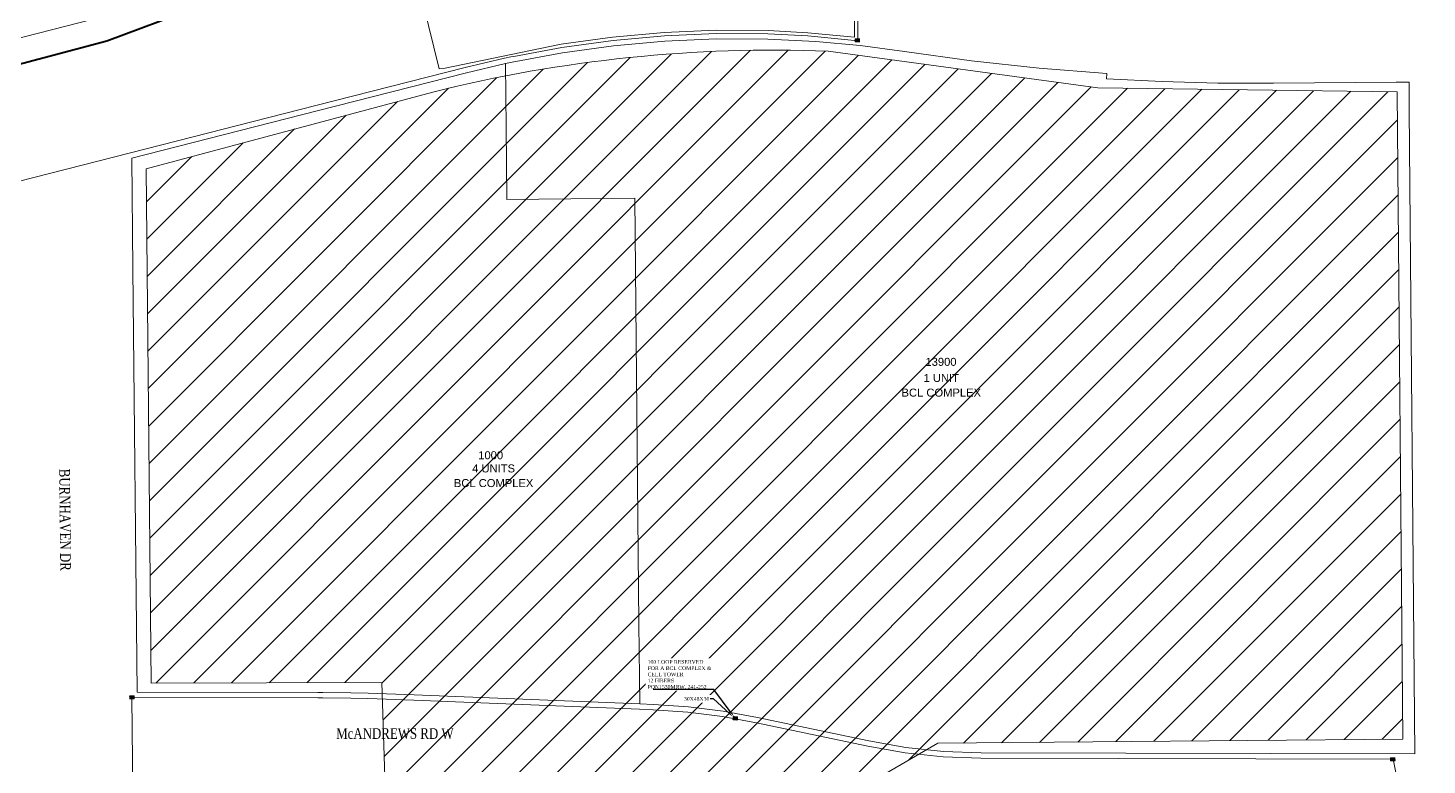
# Model space of a CAD drawing. Header units: feet. Extents: x 865220 to 5618803, y -2240498 to 1935234.
# Drawn here: x 2808292 to 2809603, y 966888 to 967578 of the extents above; entities that cross this region are included whole.
import ezdxf
from ezdxf import colors
from ezdxf.entities.mleader import LeaderData, LeaderLine
from ezdxf.enums import TextEntityAlignment as Align
from ezdxf.lldxf.tags import DXFTag
from ezdxf.math import Vec2, Vec3

# ---------------------------------------------------------------- set-up
doc = ezdxf.new("R2010")
doc.units = ezdxf.units.FT
doc.header["$LTSCALE"] = 0.015
doc.header["$MEASUREMENT"] = 0
for name, color, linetype in [('144B', 112, '144B'), ('48A', 112, '48A'), ('Dakota County Addresses', 7, 'Continuous'), ('Dakota County Parcels', 7, 'Continuous'), ('DETAIL', 7, 'Continuous'), ('NOTES', 7, 'Continuous'), ('STREET NAME', 7, 'Continuous'), ('TAIL', 1, 'MST'), ('TELEPHONE STRUCT-PROP', 6, 'Continuous')]:
    doc.layers.add(name, color=color, linetype=linetype)
doc.layers.add('RUNNING LINE (UNDERGROUND)', color=10, linetype='Continuous', lineweight=40)
doc.layers.add('WORK BOUNDARY', color=110, linetype='Continuous', lineweight=40)
doc.styles.add('Dimensions 100', font='arial.ttf')
doc.styles.add('Line', font='txt.shx', dxfattribs={"height": 3})
doc.styles.get("Standard").update_dxf_attribs({"font": 'times.ttf'})
doc.styles.add('Utilities', font='arial.ttf', dxfattribs={"height": 2.5})
tags = doc.linetypes.add('144B', pattern='A,80,-5,["144B",Line,S=1.5,R=0,X=0,Y=-1.5],-24', length=109).pattern_tags.tags
tags[6] = DXFTag(74, 10)
tags = doc.linetypes.add('48A', pattern='A,80,-5,["48A",Line,S=1.5,R=0,X=0,Y=-1.5],-20', length=105).pattern_tags.tags
tags[6] = DXFTag(74, 10)
tags = doc.linetypes.add('MST', pattern='A,5,-5,5,-5,["TAIL",Line,S=1.5,R=0,X=0,Y=-1.5],-20', length=40).pattern_tags.tags
tags[10] = DXFTag(74, 10)

# ---------------------------------------------------------------- blocks, each defined once
blk = doc.blocks.new('ACMAP_ANN_TEMPLATE_Dakota County Addresses')
at = {"layer": 'Dakota County Addresses', "style": 'Dimensions 100'}
blk.add_attdef('DakotaCountyAddress', text='', height=50, dxfattribs=at).set_placement((0, 0), align=Align.CENTER)
blk = doc.blocks.new('NEW HH')
at = {"ltscale": 40, "true_color": 0xffffff}
h = blk.add_hatch(color=7, dxfattribs=at)
h.dxf.hatch_style = 1
h.paths.add_polyline_path([(-0.06105542969374866, -0.03052771484690631, 0.4142135623730951), (-0.04579157227031772, -0.04579157227033726), (0.04579157227026798, -0.04579157227033726, 0.4142135623730951), (0.06105542969369893, -0.03052771484690631), (0.06105542969369893, 0.03052771484699512, 0.4142135623736632), (0.04579157227023838, 0.04579157227042607), (-0.04579157227034732, 0.04579157227024844, 0.414213562372527), (-0.06105542969374866, 0.03052771484681749)])
at = {"layer": 'RUNNING LINE (UNDERGROUND)', "color": 6, "lineweight": 0, "const_width": 0.005, "flags": 128}
blk.add_lwpolyline([(-0.06105542969374866, 0.03052771484681749), (-0.06105542969374866, -0.03052771484690631, 0.414213562373095), (-0.04579157227031772, -0.04579157227033726), (0.04579157227026798, -0.04579157227033726, 0.414213562373095), (0.06105542969369893, -0.03052771484690631), (0.06105542969369893, 0.03052771484699512, 0.414213562373095), (0.04579157227026798, 0.04579157227042607), (-0.04579157227031772, 0.04579157227024844, 0.414213562373095)], format="xyb", close=True, dxfattribs=at)
at = {"layer": 'TELEPHONE STRUCT-PROP', "color": 18, "true_color": 0x000000, "style": 'Utilities'}
blk.add_text('HH', height=0.05, dxfattribs=at).set_placement((-2.486899575160351e-14, -4.440892098500626e-14), align=Align.MIDDLE_CENTER)

msp = doc.modelspace()

# ---------------------------------------------------------------- hatches: boundary and pattern name
at = {"layer": 'NOTES', "lineweight": 5, "ltscale": 100}
h = msp.add_hatch(dxfattribs=at)
h.set_pattern_fill('ANSI31', color=5, scale=200)
h.set_pattern_definition([(45, (0, 0), (-17.67766952966369, 17.67766952966369), [])])
edge = h.paths.add_edge_path()
edge.add_line((2808585.749542497, 966658.3555373785), (2808679.449634509, 966570.9662728074))
edge.add_line((2808679.449634509, 966570.9662728074), (2808784.857523654, 966570.9662728074))
edge.add_line((2808784.857523654, 966570.9662728074), (2808920.712150764, 966667.7198142961))
edge.add_line((2808920.712150764, 966667.7198142961), (2808911.342680349, 966688.0064176193))
edge.add_line((2808911.342680349, 966688.0064176193), (2809026.12003991, 966839.3795811313))
edge.add_line((2809026.12003991, 966839.3795811313), (2809145.105309992, 966908.2000918139))
edge.add_line((2809145.105309992, 966908.2000918139), (2809580.793766121, 966912.1018738628))
edge.add_line((2809580.793766121, 966912.1018738628), (2809575.357425896, 967518.2310643683))
edge.add_line((2809575.357425896, 967518.2310643683), (2809295.049163748, 967522.1328464171))
edge.add_line((2809295.049163748, 967522.1328464171), (2809042.07346251, 967556.4632017848))
edge.add_arc((2808991.39515108, 966235.6022829843), 1321.832764786771, 87.80277410390646, 104.0006846224638)
edge.add_line((2808671.599537674, 967518.1671443891), (2808403.004460508, 967446.3823446825))
edge.add_line((2808403.004460508, 967446.3823446825), (2808407.648786845, 966964.5881665882))
edge.add_line((2808407.648786845, 966964.5881665882), (2808623.944008156, 966965.1288230771))
edge.add_line((2808623.944008156, 966965.1288230771), (2808630.975151855, 966738.8520975511))
edge.add_line((2808630.975151855, 966738.8520975511), (2808608.330020079, 966689.694970397))
edge.add_line((2808608.330020079, 966689.694970397), (2808585.749542497, 966658.3555373785))
edge = h.paths.add_edge_path()
edge.add_line((2808567.775676305, 966371.8901616626), (2808568.955615363, 966038.5820946975))
edge.add_line((2808568.955615363, 966038.5820946975), (2808782.276743706, 966038.5820946975))
edge.add_line((2808782.276743706, 966038.5820946975), (2809009.740977193, 965920.8068701273))
edge.add_arc((2809084.840135579, 966597.9447174174), 681.2896211032133, 263.671374712567, 306.6769033224881)
edge.add_arc((2809559.504230457, 965978.9412968063), 99.28548902990816, 82.81943416599438, 133.0126060106107, ccw=False)
edge.add_line((2809571.914590016, 966077.4481052386), (2809729.525353723, 966057.2893418737))
edge.add_line((2809729.525353723, 966057.2893418737), (2809731.804414094, 965834.8025384338))
edge.add_line((2809731.804414094, 965834.8025384338), (2810136.340323963, 965829.5717534886))
edge.add_line((2810136.340323963, 965829.5717534886), (2810457.062845796, 965805.2022615096))
edge.add_line((2810457.062845796, 965805.2022615096), (2810531.700726, 965807.4154907812))
edge.add_line((2810531.700726, 965807.4154907812), (2810491.814475574, 966235.3890465891))
edge.add_arc((2809026.521784512, 965994.5065961578), 1484.960277383247, 9.33547129354103, 22.10315480643904)
edge.add_line((2810402.349233331, 966553.2604386348), (2810199.739149948, 967067.352849432))
edge.add_line((2810199.739149948, 967067.352849432), (2810185.698413947, 967061.4455780431))
edge.add_line((2810185.698413947, 967061.4455780431), (2809983.864180904, 967561.7818767007))
edge.add_arc((2809631.238872982, 969102.5163701988), 1580.571854501548, 273.00626735926556, 282.8911662963899, ccw=False)
edge.add_line((2809714.132267478, 967524.1196924301), (2809719.789509535, 966815.3989356908))
edge.add_line((2809719.789509535, 966815.3989356908), (2809038.24808931, 966820.5977606464))
edge.add_line((2809038.24808931, 966820.5977606464), (2808936.773330356, 966687.9078743185))
edge.add_line((2808936.773330356, 966687.9078743185), (2808953.136229525, 966664.121652147))
edge.add_line((2808953.136229525, 966664.121652147), (2808567.775676305, 966371.8901616626))
h.paths.add_polyline_path([(2808410.39120228, 966316.1253066829), (2808546.876207792, 966314.5379605389), (2808549.257637305, 966391.460328555), (2808764.308265363, 966550.0591130217), (2808657.181652203, 966550.8527860942), (2808553.228482444, 966658.6991072653), (2808586.616986279, 966697.8687377067), (2808609.628491827, 966739.1051141347), (2808608.836477939, 966874.7086861704), (2808407.277025224, 966873.9150130979)])
edge = h.paths.add_edge_path()
edge.add_line((2809727.52107368, 965824.0719719657), (2810138.646323583, 965815.6292080774))
edge.add_line((2810138.646323583, 965815.6292080774), (2810540.617617053, 965793.1187221531))
edge.add_arc((2809798.096801124, 965733.8114560348), 744.8855710117555, -11.257252958365825, 4.566683305065283, ccw=False)
edge.add_line((2810528.651203139, 965588.3990095325), (2810520.203055001, 965532.120131389))
edge.add_arc((2809474.874432791, 961792.4959499899), 3882.975784951169, 74.38284900860543, 81.42009118477519)
edge.add_line((2810054.170230048, 965632.0164051766), (2809934.489927371, 965637.6440266578))
edge.add_line((2809934.489927371, 965637.6440266578), (2809816.221241283, 965639.7560492961))
edge.add_arc((2809802.020648105, 965705.7405417949), 67.4952598108616, 178.0873182680331, 282.1454387234701, ccw=False)
edge.add_line((2809734.562993078, 965707.9932901703), (2809727.52107368, 965824.0719719657))
edge = h.paths.add_edge_path()
edge.add_line((2809233.929398135, 965909.1468006314), (2809238.201962851, 965652.7637650149))
edge.add_line((2809238.201962851, 965652.7637650149), (2809596.75257657, 965650.2016391915))
edge.add_line((2809596.75257657, 965650.2016391915), (2809591.65028302, 966058.7381947299))
edge.add_line((2809591.65028302, 966058.7381947299), (2809561.311302046, 966060.4453908347))
edge.add_arc((2809560.75206829, 966002.9351852702), 57.51292451675935, 89.44286890032801, 134.1272249415047)
edge.add_arc((2809109.134502949, 966546.0845311029), 649.0481017325648, 281.0855059238174, 309.3546993538018, ccw=False)
edge = h.paths.add_edge_path()
edge.add_line((2808365.246410666, 966005.5434555712), (2808715.020217423, 966005.484862257))
edge.add_arc((2808711.740217836, 965766.0649598278), 239.4423690087203, 68.11422578491818, 89.2151096236596, ccw=False)
edge.add_line((2808800.99413314, 965988.2504379295), (2808929.672144613, 965920.2289269844))
edge.add_arc((2809101.980455216, 966504.6466409494), 609.2899295895605, 253.5725015643616, 281.1286932091126)
edge.add_line((2809219.581554709, 965906.8137213995), (2809219.269059433, 965655.5549374295))
edge.add_line((2809219.269059433, 965655.5549374295), (2808239.391632372, 965656.0316739392))
edge.add_arc((2808797.101281091, 965620.7690085917), 558.8233243532593, 151.3513435713768, 176.3821389866339, ccw=False)
edge.add_arc((2807720.283415867, 966255.6352696265), 691.7536990270547, 327.9636688033466, 338.8056251838435)
edge = h.paths.add_edge_path()
edge.add_line((2807282.676570647, 966470.3349192615), (2807281.857617511, 966007.5516082437))
edge.add_line((2807281.857617511, 966007.5516082437), (2807784.522431745, 966010.6064505714))
edge.add_line((2807784.522431745, 966010.6064505714), (2808138.746602254, 965858.0188074594))
edge.add_arc((2808724.966851274, 965664.5715110418), 617.3135644478199, 146.7012627024384, 161.7375847559311, ccw=False)
edge.add_arc((2807713.800493167, 966255.3256209347), 555.565662213103, 333.0434293461774, 357.7378891236801)
edge.add_line((2808268.933211608, 966233.3968739116), (2808258.211390948, 967401.1243362448))
edge.add_line((2808258.211390948, 967401.1243362448), (2808054.938602067, 967355.2564246745))
edge.add_arc((2808218.314991936, 966862.8097023863), 518.8406490040466, 108.3540171722634, 149.6971811913766)
edge.add_line((2807770.363163054, 967124.60118059), (2807599.002607224, 966763.7089793703))
edge.add_arc((2806967.39212114, 967127.5093487804), 728.8912915616012, 295.629718555754, 330.0585527066319, ccw=False)
edge = h.paths.add_edge_path()
edge.add_line((2807082.625715814, 965634.1976744586), (2808099.285991944, 965629.8111659025))
edge.add_arc((2808764.439138536, 965625.3389567552), 665.1681810463228, 160.8598404453119, 179.6147731549666, ccw=False)
edge.add_line((2808136.041901766, 965843.4343989261), (2807779.069927972, 965989.622054145))
edge.add_line((2807779.069927972, 965989.622054145), (2807301.054525557, 965990.410400552))
edge.add_line((2807301.054525557, 965990.410400552), (2807252.967968073, 965983.4351328479))
edge.add_line((2807252.967968073, 965983.4351328479), (2807052.599230116, 965919.1635940017))
edge.add_arc((2806214.662364474, 965686.8063984793), 869.5562414890323, -3.4685505161942842, 15.49852288563028, ccw=False)
edge = h.paths.add_edge_path()
edge.add_line((2805799.881100421, 966123.7528033319), (2805804.288361377, 965664.4371511729))
edge.add_arc((2805867.205669968, 965669.7101249056), 63.13788064513347, 184.7906494036504, 276.3513670431335)
edge.add_line((2805874.190321802, 965606.9597734234), (2806982.330895918, 965630.7619755894))
edge.add_arc((2805918.207327478, 965635.823164816), 1064.13560439709, 359.7274916146946, 377.8695941349419)
edge.add_line((2806931.006240838, 965962.3548564527), (2807216.982520742, 966057.2254218946))
edge.add_line((2807216.982520742, 966057.2254218946), (2807258.571331635, 966062.5307801485))
edge.add_line((2807258.571331635, 966062.5307801485), (2807263.894527018, 966459.0477163095))
edge.add_arc((2807017.917550738, 967009.7808091906), 603.167980295506, 266.4576355818979, 294.067236832162, ccw=False)
edge.add_arc((2807039.711260682, 965178.2429913284), 1230.939978265244, 92.75014806472348, 102.2324449006382)
edge.add_line((2806778.9018594, 966381.2357952532), (2806388.352807035, 966298.0892192859))
edge.add_arc((2807358.099533773, 962690.2172416956), 3735.926782031435, 105.0447429382237, 110.6642991461357)
edge.add_arc((2805548.245201843, 967591.2370180669), 1488.902463544802, 279.73012644545014, 289.27440977584695, ccw=False)
h.paths.add_polyline_path([(2805252.146924467, 966609.1291635802), (2805648.676489863, 966621.8785360509), (2805652.41565747, 966179.0888617856), (2805630.034530323, 966177.1153324351), (2805633.956884816, 965749.059213321), (2805605.492875495, 965604.8743841101), (2805073.512771707, 965590.162135619), (2805061.734932529, 966120.7991676375), (2805252.130760919, 966145.549516158)])
h.paths.add_polyline_path([(2804003.405027763, 966097.0449054556), (2804010.910302224, 965573.6121877327), (2805044.984108191, 965588.6094127966), (2805037.478833729, 966121.0415308906)])

# ---------------------------------------------------------------- linework, layer by layer
at = {"layer": '144B', "lineweight": 5, "ltscale": 100, "flags": 128}
msp.add_lwpolyline([(2807501.884515483, 966648.8668803376), (2807617.879438271, 966544.013369816), (2807648.107846623, 966515.201605983), (2807676.727114096, 966484.8810864897), (2807703.704849101, 966453.0911797913), (2807729.005500201, 966419.8684198502), (2807747.457713318, 966394.252656367), (2807758.235130166, 966379.2916492673), (2807781.22067898, 966349.4417111593), (2807806.103603539, 966321.049218244), (2807832.735828309, 966294.2907022528), (2807861.010287034, 966269.2737371145), (2807890.813311377, 966246.0988954011), (2807922.025087928, 966224.8593440398), (2807954.520139819, 966205.6404697392), (2807988.167831222, 966188.5195357522), (2808022.760620201, 966173.5965487615), (2808361.762563016, 966040.0307684519), (2808370.743186847, 966068.2662312468), (2808380.155124402, 966105.2601585903), (2808387.605721335, 966143.7491972316), (2808392.806872936, 966182.6056131016), (2808395.741106183, 966221.6986218125), (2808396.39981582, 966260.9743699176), (2808395.96577829, 966304.0624989265), (2808391.951109337, 966701.2229769756), (2808391.546821477, 966741.2166984578), (2808390.420482037, 966862.0070549388), (2808389.521490903, 966951.046581732), (2808564.011993614, 966950.6389759979), (2808568.43872213, 966950.6285800425), (2808594.673854604, 966950.5672939657), (2808610.798346933, 966950.2252954065), (2808653.951966798, 966948.4953337482), (2808865.413651281, 966940.017524911), (2808878.296624111, 966939.5010461829), (2808910.78729282, 966937.2849629181), (2808943.033386562, 966933.2615291673), (2808975.072457341, 966927.4260592844), (2809079.306204911, 966905.4062844557), (2809114.35498327, 966899.2496427683), (2809149.828780454, 966895.5016384842), (2809185.39029718, 966894.1979092197), (2809571.620387902, 966893.2953387746), (2809590.447071592, 966800.7182199445), (2809594.529470432, 966772.9295901221), (2809597.084784094, 966744.9591719594), (2809598.105351788, 966716.8908205007), (2809598.226045182, 966703.3842078943), (2809600.948824244, 966399.4879927423), (2809601.038401545, 966389.4887664963), (2809601.128167953, 966379.4908417698), (2809602.758688061, 966197.4853958834), (2809603.927647007, 966067.0164078895), (2809603.992667778, 966059.6829585296), (2809604.116716386, 966045.2096707199), (2809604.172878996, 966038.9330206674), (2809607.292766341, 965690.2663877618), (2809607.471915078, 965670.2686377552), (2809607.471920925, 965670.2679378551), (2809607.752946715, 965640.3028461616), (2809228.977427699, 965641.7425662302), (2809168.557127404, 965641.9802646408), (2809128.561669553, 965642.1376267943), (2809061.363705704, 965642.4019847357), (2808952.827845416, 965641.6561663165), (2808776.570722228, 965642.030813412)], dxfattribs=at)
at = {"layer": '48A', "lineweight": 5, "ltscale": 100, "flags": 128}
msp.add_lwpolyline([(2807687.665353564, 966997.7737969313), (2807740.203681596, 967108.0824000988), (2807755.747673567, 967138.2260062778), (2807773.335860483, 967167.3229751278), (2807792.849268669, 967195.165475529), (2807814.198766628, 967221.6263310666), (2807837.286836136, 967246.5846762664), (2807862.00801767, 967269.9265087292), (2807888.249392134, 967291.5452097527), (2807915.891096637, 967311.3420314384), (2807944.806871968, 967329.2265476697), (2807974.864639349, 967345.117067204), (2808005.927103701, 967358.9410067793), (2808037.852380782, 967370.6352226652), (2808070.413707069, 967380.1227158786), (2808268.429696646, 967430.6053888578), (2808388.180386687, 967461.16380393), (2808561.984618965, 967505.4740683048), (2808701.948109177, 967541.1568931707), (2808738.683876289, 967549.810402546), (2808744.896949953, 967551.1329870013), (2808747.620768047, 967551.587864585), (2808792.515230571, 967559.961432909), (2808840.544976746, 967566.558931534), (2808888.830829507, 967570.9017339451), (2808937.267003674, 967572.9803259037), (2808985.74354196, 967572.7901686756), (2809023.028123912, 967570.6506916543), (2809069.884939561, 967566.1734188996), (2809070.474824352, 967791.254235901)], dxfattribs=at)
at = {"layer": 'Dakota County Parcels', "lineweight": 5}
for p, q in [((2808245.7780604, 967558.9737550553), (2808415.335456249, 967602.2010030088)), ((2809303.492010858, 967535.6440529611), (2809303.173739787, 967530.6547532242)), ((2808741.019373224, 967417.4509194281), (2808861.000926599, 967418.619680648))]:
    msp.add_line(p, q, dxfattribs=at)
for points in [[(2809030.641353251, 967565.5735032831), (2808985.610725148, 967567.7906512034), (2808937.364436901, 967567.9799052377), (2808889.162142078, 967565.9113499869), (2808841.109442821, 967561.5895172704), (2808793.311613509, 967555.0238753867), (2808745.873370165, 967546.2288084526), (2808739.777732599, 967544.9312227604), (2808703.139026527, 967536.3005771686), (2808563.21982786, 967500.6290441577), (2808389.415594324, 967456.3187794622)], [(2809030.641353251, 967565.5735032831), (2809072.211086081, 967561.7535481651), (2809113.59178052, 967556.2514695313)], [(2809113.59178052, 967556.2514695313), (2809176.679293658, 967547.5096987013), (2809239.997855147, 967540.6385539409), (2809303.492010858, 967535.6440529611)], [(2808739.777732599, 967544.9312227604), (2808740.36206304, 967484.9405446027), (2808741.019373224, 967417.4509194281)], [(2809303.173739787, 967530.6547532242), (2809355.269370292, 967527.9643364188), (2809407.414812907, 967526.5339965608), (2809459.57959366, 967526.3645695571)], [(2809459.57959366, 967526.3645695571), (2809574.486757516, 967527.3818342697), (2809586.596310971, 967527.4890255902)], [(2809592.168554913, 966898.2473339823), (2809586.826570226, 967501.4870803368), (2809586.596310971, 967527.4890255902)], [(2808394.389604589, 966956.0352235741), (2808390.464991695, 967352.4608624924), (2808389.415594324, 967456.3187794622)], [(2808861.000926599, 967418.619680648), (2808864.881765253, 967020.1919487615), (2808865.613940527, 966945.0135117222)], [(2808865.613940527, 966945.0135117222), (2808654.15226322, 966953.4913202717), (2808610.951514018, 966955.2231712721), (2808594.732712684, 966955.567170114), (2808568.450402252, 966955.6285663999), (2808564.023735838, 966955.6389622099), (2808394.389604589, 966956.0352235741)], [(2808865.613940527, 966945.0135117222), (2808878.566943482, 966944.4942254846), (2808911.267322857, 966942.2638385345), (2808943.791483507, 966938.2057096113), (2808976.03734723, 966932.3325752777), (2809080.255740018, 966910.3160442051), (2809115.051004893, 966904.203934503), (2809150.183466238, 966900.4919942517), (2809185.487759588, 966899.1976951149), (2809592.168554913, 966898.2473339823)]]:
    msp.add_lwpolyline(points, dxfattribs=at)
at = {"layer": 'NOTES', "color": 5, "lineweight": 5, "ltscale": 100, "flags": 128}
msp.add_lwpolyline([(2808585.749542497, 966658.3555373785), (2808679.449634509, 966570.9662728074), (2808784.857523654, 966570.9662728074), (2808920.712150764, 966667.7198142961), (2808911.342680349, 966688.0064176193), (2809026.12003991, 966839.3795811313), (2809145.105309992, 966908.2000918139), (2809580.793766121, 966912.1018738628), (2809575.357425896, 967518.2310643683), (2809295.049163748, 967522.1328464171), (2809042.07346251, 967556.4632017848, 0.07079463464549536), (2808671.599537674, 967518.1671443891), (2808403.004460508, 967446.3823446825), (2808407.648786845, 966964.5881665882), (2808623.944008156, 966965.1288230771), (2808630.975151855, 966738.8520975511), (2808608.330020079, 966689.694970397)], format="xyb", close=True, dxfattribs=at)
at = {"layer": 'TAIL', "lineweight": 5, "ltscale": 100, "flags": 128}
msp.add_lwpolyline([(2808640.451851036, 967737.456052567), (2808637.677381477, 967729.1393805844), (2808636.256687964, 967720.3881954721), (2808636.257713652, 967711.522440585), (2808637.712574229, 967702.5738839642), (2808677.698984167, 967539.8727412721), (2808681.753477286, 967540.1467233935), (2808792.035796369, 967562.9237470323), (2808840.206297102, 967569.5405800921), (2808888.632041964, 967573.89596432), (2808937.208543738, 967575.9805783033), (2808985.835423559, 967575.7898313358), (2809023.256816851, 967573.642503758), (2809066.893576474, 967569.4729145049), (2809067.474834655, 967791.2620981806)], dxfattribs=at)
at = {"layer": 'WORK BOUNDARY', "ltscale": 50, "flags": 128}
msp.add_lwpolyline([(2804166.474979267, 965487.1087544512), (2805906.76915335, 965519.7647253859), (2806966.93143429, 965560.6690119829), (2809646.498270218, 965540.4085117064), (2810561.426670224, 965418.7995157193), (2810895.471527123, 965359.7504678059), (2810780.438392368, 965811.7520335789), (2810612.038477217, 966360.8322885323), (2810098.15796651, 967658.0715696111), (2809877.084346031, 967567.547071778), (2809652.40673519, 967541.6522666558), (2809650.5354325, 967618.4781212832), (2809641.352187821, 968182.8361579448), (2808970.039674946, 968157.4932847272), (2808539.328172647, 967891.8223963033), (2808448.206127808, 967596.3241879481), (2808366.094058883, 967565.8376160215), (2807960.731777274, 967457.9885890081), (2807836.844608498, 967383.1634875301), (2807678.494281859, 967581.9662927471)], dxfattribs=at)

# ---------------------------------------------------------------- block references
at = {"lineweight": 5}
for p, xscale, yscale, zscale, rotation in [((2809069.579377142, 967566.5967023512), 40, 40, 40, 1.486655805918181), ((2808389.604955131, 966951.2335473397), 40.00000000000001, 40.00000000000001, 40.00000000000001, 181.5729498386968), ((2808955.140100472, 966931.5508549226), 40.00000000000001, 40.00000000000001, 40.00000000000001, 175.4284039726732), ((2809571.397410769, 966893.1322743888), 40.00000000000001, 40.00000000000001, 40.00000000000001, 181.5729498386968)]:
    msp.add_blockref('NEW HH', p, dxfattribs=dict(at, xscale=xscale, yscale=yscale, zscale=zscale, rotation=rotation))
at = {"layer": 'Dakota County Addresses', "lineweight": 5, "xscale": 0.15, "yscale": 0.15, "zscale": 0.15}
for p, values in [((2809147.955683671, 967261.7036073294), {'DakotaCountyAddress': '13900'}), ((2809148.210300781, 967246.5989594854), {'DakotaCountyAddress': '1 UNIT'}), ((2809148.210300781, 967232.8806773688), {'DakotaCountyAddress': 'BCL COMPLEX'}), ((2808725.887798004, 967174.2019822609), {'DakotaCountyAddress': '1000'}), ((2808728.618648672, 967161.8810628139), {'DakotaCountyAddress': '4 UNITS'}), ((2808728.618648672, 967148.1627806973), {'DakotaCountyAddress': 'BCL COMPLEX'})]:
    msp.add_blockref('ACMAP_ANN_TEMPLATE_Dakota County Addresses', p, dxfattribs=at).add_auto_attribs(values)

# ---------------------------------------------------------------- texts
at = {"layer": 'STREET NAME', "lineweight": 5, "ltscale": 40, "width": 0.8}
msp.add_text('BURNHAVEN DR', height=10, rotation=270.5908575178294, dxfattribs=at).set_placement((2808321.499692718, 967165.2834218034))
msp.add_text('McANDREWS RD W ', height=10, dxfattribs=at).set_placement((2808581.058929401, 966912.3153127391))

# ---------------------------------------------------------------- next in the draw order: leaders
at = {"layer": 'DETAIL', "lineweight": 5, "ltscale": 5}
ml = msp.add_multileader_mtext('Standard', dxfattribs=at)
ml.set_content('30X48X36', color=256)
ml.set_leader_properties()
ml.build(insert=Vec2(0, 0))
ml.multileader.update_dxf_attribs({"has_text_frame": 1, "text_left_attachment_type": 2, "text_right_attachment_type": 2, "dogleg_length": 3})
ctx = ml.context
ctx.base_point, ctx.char_height, ctx.landing_gap_size, ctx.plane_origin = Vec3(2808906.127480709, 966949.7587314688), 3.5, 1.5, Vec3(2808978.905153887, 966966.5987509592)
ctx.left_attachment, ctx.right_attachment, ctx.text_align_type = 2, 2, 1
notes = []
notes.append((ctx, [(0, (1, 1, 0), (2808934.686961602, 966949.7587314688), (-1, 0), 3, [(0, [(2808952.791407153, 966933.2380802396)], 0, [])])]))
ctx.mtext.insert, ctx.mtext.alignment, ctx.mtext.flow_direction = Vec3(2808918.907221156, 966951.5390126512), 2, 5
ctx.mtext.has_bg_fill, ctx.mtext.bg_color, ctx.mtext.bg_scale_factor, ctx.mtext.bg_transparency, ctx.mtext.use_window_bg_color = 1, -1027028792, 1.5, 0, 1
for ctx, leaders in notes:
    for number, flags, end, landing, length, lines in leaders:
        leader = LeaderData()
        leader.index, (leader.has_last_leader_line, leader.has_dogleg_vector, leader.attachment_direction) = number, flags
        leader.last_leader_point, leader.dogleg_vector, leader.dogleg_length = Vec3(end), Vec3(landing), length
        for number, points, colour, breaks in lines:
            line = LeaderLine()
            line.index, line.vertices, line.color, line.breaks = number, Vec3.list(points), colors.encode_raw_color(colour), breaks
            leader.lines.append(line)
        ctx.leaders.append(leader)

# ---------------------------------------------------------------- next in the draw order: leaders
ml = msp.add_multileader_mtext('Standard', dxfattribs=at)
ml.set_content('100 LOOP RESERVED \\PFOR A BCL COMPLEX & \\PCELL TOWER\\P12 FIBERS\\PPON1530MRW, 241-252', color=256)
ml.set_leader_properties()
ml.build(insert=Vec2(0, 0))
ml.multileader.update_dxf_attribs({"text_left_attachment_type": 5, "text_right_attachment_type": 5, "dogleg_length": 3})
ctx = ml.context
ctx.base_point, ctx.char_height, ctx.landing_gap_size, ctx.plane_origin = Vec3(2808871.518906299, 966958.4353758985), 3.5, 1.5, Vec3(2808980.609909025, 966965.3487727749)
ctx.left_attachment, ctx.right_attachment = 5, 5
notes = []
notes.append((ctx, [(0, (1, 1, 0), (2808934.997637374, 966958.4353758985), (-1, 0), 3, [(0, [(2808953.680402332, 966933.6216001136)], 0, [])])]))
ctx.mtext.insert, ctx.mtext.flow_direction = Vec3(2808873.018906299, 966986.1291994986), 5
ctx.mtext.has_bg_fill, ctx.mtext.bg_color, ctx.mtext.bg_scale_factor, ctx.mtext.bg_transparency, ctx.mtext.use_window_bg_color = 1, -1027028792, 1.5, 0, 1
for ctx, leaders in notes:
    for number, flags, end, landing, length, lines in leaders:
        leader = LeaderData()
        leader.index, (leader.has_last_leader_line, leader.has_dogleg_vector, leader.attachment_direction) = number, flags
        leader.last_leader_point, leader.dogleg_vector, leader.dogleg_length = Vec3(end), Vec3(landing), length
        for number, points, colour, breaks in lines:
            line = LeaderLine()
            line.index, line.vertices, line.color, line.breaks = number, Vec3.list(points), colors.encode_raw_color(colour), breaks
            leader.lines.append(line)
        ctx.leaders.append(leader)

doc.saveas('drawing.dxf')
